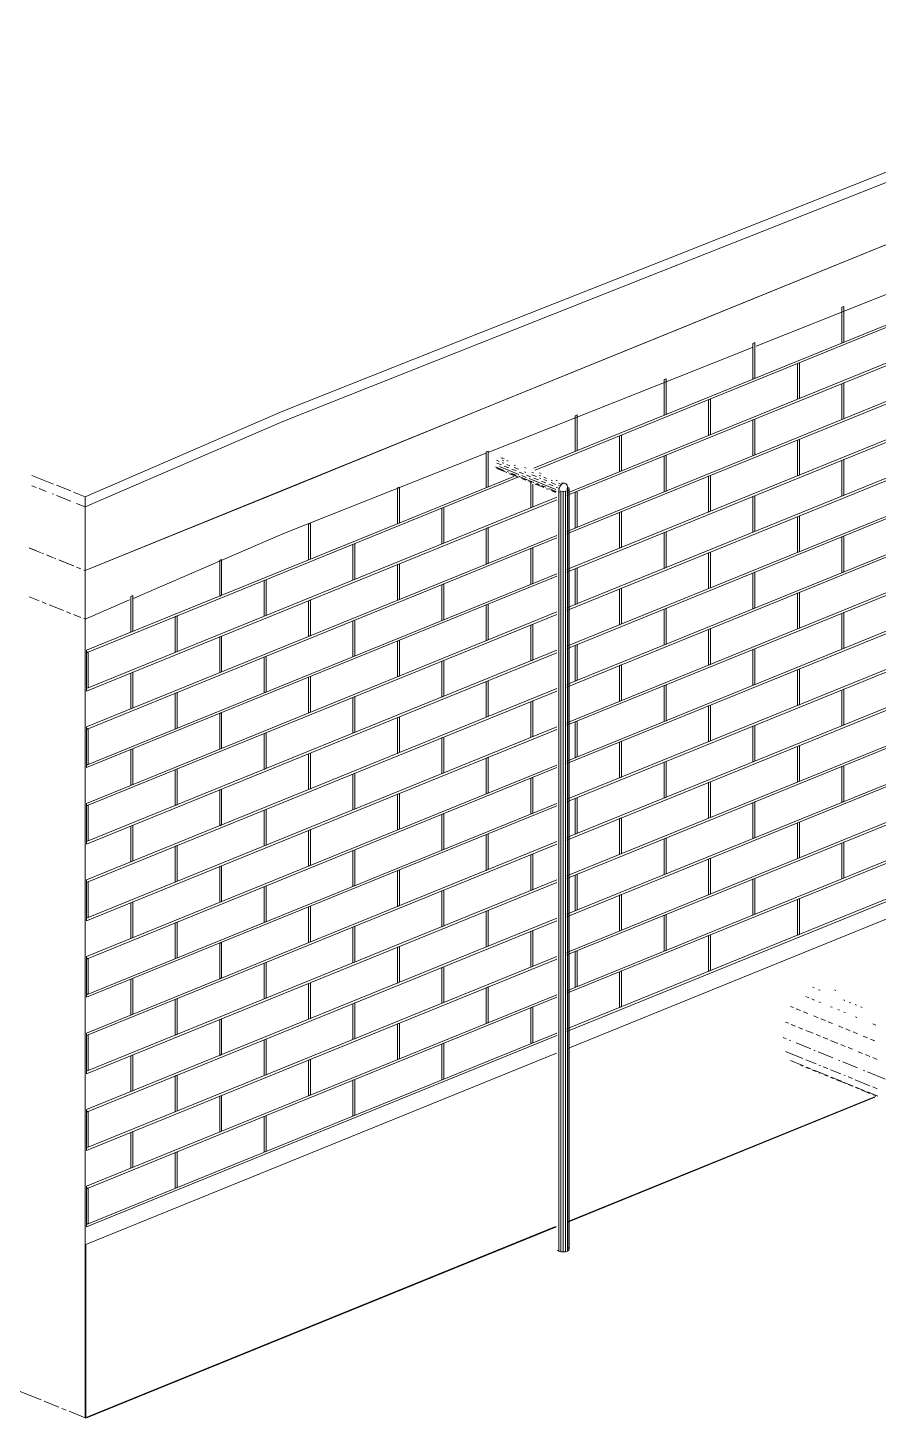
# Paper-space layout '01 Plan and 3D' of a CAD drawing. Header units: millimetres. Extents: x 5 to 415, y 7 to 290.
# Drawn here: x 258.8 to 295.2, y 42 to 101.5 of the extents above; entities that cross this region are included whole.
import ezdxf

# ---------------------------------------------------------------- set-up
doc = ezdxf.new("R2010")
doc.units = ezdxf.units.MM
doc.layers.add('GEOMETRY', color=7, linetype='Continuous')

# ---------------------------------------------------------------- blocks, each defined once
blk = doc.blocks.new('SHEET_01')
at = {"layer": 'GEOMETRY', "lineweight": 13}
for p, q in [((261.275, 78.269), (321.362, 102.708)), ((321.413, 99.303), (280.475, 82.652)), ((280.536, 82.568), (321.413, 99.194)), ((295.079, 95.135), (303.53, 98.483)), ((321.413, 97.665), (281.886, 81.589)), ((303.53, 98.046), (295.079, 94.698)), ((281.886, 81.479), (321.413, 97.556)), ((321.413, 96.028), (281.886, 79.951)), ((281.886, 79.842), (321.413, 95.918)), ((295.079, 92.018), (303.53, 95.456)), ((286.628, 91.787), (295.079, 95.135)), ((295.079, 94.698), (286.628, 91.35)), ((321.413, 94.39), (281.886, 78.313)), ((281.886, 78.204), (321.413, 94.281)), ((295.079, 89.894), (303.53, 93.242)), ((321.413, 92.752), (281.886, 76.675)), ((281.886, 76.566), (321.413, 92.643)), ((278.177, 88.439), (286.628, 91.787)), ((286.628, 88.581), (295.079, 92.018)), ((286.628, 91.35), (278.177, 88.002)), ((321.413, 91.114), (281.886, 75.038)), ((281.886, 74.928), (321.413, 91.005)), ((289.983, 87.875), (295.079, 89.894)), ((321.413, 89.477), (281.886, 73.4)), ((281.886, 73.291), (321.413, 89.367)), ((293.735, 89.574), (293.651, 89.54)), ((293.651, 89.54), (293.651, 88.011)), ((293.735, 88.046), (293.735, 89.574)), ((269.726, 85.091), (278.177, 88.439)), ((278.177, 85.144), (286.628, 88.581)), ((293.651, 88.011), (293.735, 88.046)), ((278.177, 88.002), (269.726, 84.654)), ((321.413, 87.839), (281.886, 71.762)), ((281.886, 71.653), (321.413, 87.73)), ((286.628, 86.546), (289.859, 87.826)), ((289.932, 88.028), (289.848, 87.993)), ((289.848, 87.993), (289.848, 86.465)), ((289.932, 86.499), (289.932, 88.028)), ((291.834, 87.163), (291.749, 87.129)), ((291.749, 87.129), (291.749, 85.6)), ((291.834, 85.635), (291.834, 87.163)), ((278.55, 83.346), (286.628, 86.546)), ((286.129, 86.481), (286.045, 86.446)), ((286.045, 86.446), (286.045, 84.918)), ((286.129, 84.952), (286.129, 86.481)), ((289.848, 86.465), (289.932, 86.499)), ((293.735, 86.299), (293.651, 86.264)), ((293.651, 86.264), (293.651, 84.736)), ((293.735, 84.77), (293.735, 86.299)), ((321.413, 86.201), (281.886, 70.124)), ((281.886, 70.015), (321.413, 86.092)), ((261.275, 81.435), (269.726, 85.091)), ((269.726, 81.706), (278.177, 85.144)), ((288.031, 85.616), (287.946, 85.582)), ((287.946, 85.582), (287.946, 84.053)), ((288.031, 84.088), (288.031, 85.616)), ((291.749, 85.6), (291.834, 85.635)), ((269.726, 84.654), (261.275, 80.998)), ((321.413, 84.563), (281.886, 68.487)), ((282.326, 84.934), (282.242, 84.9)), ((282.242, 84.9), (282.242, 83.371)), ((282.326, 83.405), (282.326, 84.934)), ((286.045, 84.918), (286.129, 84.952)), ((289.932, 84.752), (289.848, 84.718)), ((289.848, 84.718), (289.848, 83.189)), ((289.932, 83.223), (289.932, 84.752)), ((293.651, 84.736), (293.735, 84.77)), ((281.886, 68.377), (321.413, 84.454)), ((284.228, 84.07), (284.143, 84.035)), ((284.143, 84.035), (284.143, 82.507)), ((284.228, 82.541), (284.228, 84.07)), ((287.946, 84.053), (288.031, 84.088)), ((291.834, 83.888), (291.749, 83.853)), ((291.834, 82.359), (291.834, 83.888)), ((278.177, 83.198), (278.425, 83.297)), ((278.523, 83.387), (278.439, 83.353)), ((278.439, 83.353), (278.439, 81.824)), ((278.523, 81.859), (278.523, 83.387)), ((282.242, 83.371), (282.326, 83.405)), ((291.749, 83.853), (291.749, 82.325)), ((269.726, 79.85), (278.177, 83.198)), ((278.829, 82.714), (279.209, 82.559)), ((278.869, 82.992), (278.996, 82.94)), ((278.892, 82.872), (279.083, 82.794)), ((279.829, 82.387), (279.005, 82.723)), ((279.064, 83.09), (279.128, 83.064)), ((279.12, 82.991), (279.183, 82.965)), ((279.123, 82.889), (279.186, 82.863)), ((279.132, 83.099), (279.196, 83.073)), ((279.135, 83.101), (279.199, 83.075)), ((279.209, 82.743), (279.4, 82.666)), ((279.313, 82.811), (279.44, 82.76)), ((279.318, 82.987), (279.381, 82.961)), ((279.627, 82.785), (279.69, 82.759)), ((321.413, 82.926), (281.886, 66.849)), ((281.886, 66.74), (321.413, 82.816)), ((286.129, 83.205), (286.045, 83.171)), ((286.045, 83.171), (286.045, 81.642)), ((286.129, 81.677), (286.129, 83.205)), ((289.848, 83.189), (289.932, 83.223)), ((293.735, 83.023), (293.651, 82.989)), ((293.651, 82.989), (293.651, 81.46)), ((293.735, 81.495), (293.735, 83.023)), ((258.998, 82.342), (259.921, 81.974)), ((279.615, 82.303), (261.325, 74.864)), ((261.325, 74.754), (279.861, 82.293)), ((278.869, 82.652), (279.313, 82.472)), ((278.93, 82.625), (279.31, 82.47)), ((279.001, 82.635), (279.128, 82.584)), ((279.336, 82.507), (279.4, 82.482)), ((279.437, 82.418), (279.817, 82.264)), ((279.44, 82.42), (279.82, 82.265)), ((279.526, 82.614), (279.716, 82.537)), ((279.526, 82.43), (279.716, 82.353)), ((279.571, 82.403), (279.635, 82.377)), ((279.63, 82.683), (279.82, 82.605)), ((279.843, 82.485), (280.033, 82.408)), ((279.843, 82.301), (280.477, 82.043)), ((279.944, 82.212), (280.134, 82.135)), ((279.947, 82.214), (280.137, 82.137)), ((280.146, 82.258), (279.956, 82.336)), ((280.074, 82.502), (280.137, 82.476)), ((280.078, 82.677), (280.142, 82.652)), ((280.078, 82.197), (280.142, 82.171)), ((280.16, 82.356), (280.35, 82.279)), ((281.414, 81.743), (280.273, 82.207)), ((280.387, 82.476), (280.451, 82.45)), ((280.391, 82.373), (280.581, 82.296)), ((280.477, 82.227), (280.667, 82.15)), ((280.704, 82.347), (280.768, 82.321)), ((280.707, 82.244), (280.771, 82.218)), ((280.72, 82.456), (280.783, 82.43)), ((280.794, 82.098), (280.984, 82.021)), ((280.895, 82.269), (281.021, 82.218)), ((280.898, 82.167), (281.024, 82.115)), ((281.211, 82.14), (281.275, 82.115)), ((281.409, 82.136), (281.473, 82.11)), ((284.143, 82.507), (284.228, 82.541)), ((288.031, 82.341), (287.946, 82.307)), ((287.946, 82.307), (287.946, 80.778)), ((288.031, 80.812), (288.031, 82.341)), ((291.749, 82.325), (291.834, 82.359)), ((258.998, 81.905), (259.182, 81.832)), ((259.305, 81.783), (259.613, 81.66)), ((259.859, 81.562), (259.921, 81.538)), ((260.044, 81.925), (260.659, 81.68)), ((260.782, 81.631), (261.275, 81.435)), ((261.275, 78.269), (269.726, 81.706)), ((274.72, 81.84), (274.636, 81.806)), ((274.636, 81.806), (274.636, 80.277)), ((274.72, 80.312), (274.72, 81.84)), ((278.439, 81.824), (278.523, 81.859)), ((280.261, 82.083), (280.387, 82.032)), ((280.264, 82.085), (280.391, 82.033)), ((280.332, 82.094), (280.395, 82.068)), ((280.34, 82.072), (280.34, 80.96)), ((280.425, 80.994), (280.425, 81.967)), ((280.514, 81.98), (280.895, 81.825)), ((280.517, 81.982), (280.898, 81.827)), ((280.585, 81.991), (280.712, 81.939)), ((280.604, 81.992), (280.667, 81.966)), ((280.794, 81.915), (280.984, 81.837)), ((280.839, 81.888), (280.902, 81.862)), ((281.021, 81.774), (281.085, 81.748)), ((281.024, 81.776), (281.088, 81.75)), ((281.111, 81.969), (281.301, 81.892)), ((281.111, 81.786), (281.428, 81.657)), ((281.215, 82.038), (281.405, 81.961)), ((281.215, 81.698), (281.405, 81.621)), ((281.275, 81.671), (281.402, 81.619)), ((281.346, 81.681), (281.409, 81.656)), ((281.428, 81.841), (281.555, 81.789)), ((281.528, 82.011), (281.655, 81.96)), ((281.531, 81.909), (281.595, 81.883)), ((281.54, 81.691), (281.555, 81.789)), ((281.555, 81.605), (281.54, 81.691)), ((281.626, 81.668), (281.54, 81.691)), ((281.54, 81.691), (281.54, 49.155)), ((281.555, 81.789), (281.595, 81.883)), ((281.595, 81.883), (281.655, 81.96)), ((281.726, 81.66), (281.626, 81.668)), ((281.626, 81.668), (281.626, 49.131)), ((281.655, 81.96), (281.726, 82.007)), ((281.663, 82.033), (281.726, 82.007)), ((281.726, 82.007), (281.797, 82.018)), ((281.827, 81.668), (281.726, 81.66)), ((281.726, 81.66), (281.726, 49.123)), ((281.794, 82.016), (281.858, 81.99)), ((281.797, 82.018), (281.858, 81.99)), ((281.912, 81.691), (281.827, 81.668)), ((281.827, 81.668), (281.827, 49.131)), ((281.835, 81.955), (281.898, 81.929)), ((281.858, 81.99), (281.898, 81.929)), ((281.898, 81.929), (281.912, 81.843)), ((281.912, 81.843), (281.898, 81.745)), ((281.912, 81.843), (281.969, 81.808)), ((281.912, 49.306), (281.912, 81.843)), ((281.969, 81.726), (281.912, 81.691)), ((281.912, 81.691), (281.912, 49.155)), ((281.969, 81.808), (281.969, 49.271)), ((281.969, 81.808), (281.989, 81.767)), ((281.989, 81.767), (281.969, 81.726)), ((281.969, 81.726), (281.969, 49.189)), ((281.989, 81.767), (281.989, 49.23)), ((282.326, 81.658), (282.242, 81.624)), ((282.242, 81.624), (282.242, 80.095)), ((282.326, 80.13), (282.326, 81.658)), ((286.045, 81.642), (286.129, 81.677)), ((260.044, 81.489), (260.659, 81.243)), ((260.905, 81.145), (261.275, 80.998)), ((261.275, 81.435), (261.275, 80.998)), ((261.275, 80.998), (261.275, 76.194)), ((281.457, 81.414), (261.325, 73.226)), ((261.325, 73.117), (281.457, 81.305)), ((276.622, 80.976), (276.537, 80.942)), ((276.537, 80.942), (276.537, 79.413)), ((276.622, 79.447), (276.622, 80.976)), ((280.34, 80.96), (280.425, 80.994)), ((321.413, 81.288), (281.886, 65.211)), ((281.886, 65.102), (321.413, 81.179)), ((289.932, 81.477), (289.848, 81.442)), ((289.848, 81.442), (289.848, 79.914)), ((289.932, 79.948), (289.932, 81.477)), ((293.651, 81.46), (293.735, 81.495)), ((274.636, 80.277), (274.72, 80.312)), ((284.228, 80.794), (284.143, 80.76)), ((284.143, 80.76), (284.143, 79.231)), ((284.228, 79.266), (284.228, 80.794)), ((287.946, 80.778), (288.031, 80.812)), ((291.834, 80.612), (291.749, 80.578)), ((291.749, 80.578), (291.749, 79.049)), ((291.834, 79.084), (291.834, 80.612)), ((281.457, 79.776), (261.325, 71.588)), ((263.296, 77.069), (269.726, 79.85)), ((270.917, 80.294), (270.833, 80.259)), ((270.833, 80.259), (270.833, 78.731)), ((270.917, 78.765), (270.917, 80.294)), ((278.523, 80.112), (278.439, 80.077)), ((278.439, 80.077), (278.439, 78.549)), ((278.523, 78.583), (278.523, 80.112)), ((282.242, 80.095), (282.326, 80.13)), ((286.129, 79.93), (286.045, 79.895)), ((286.045, 79.895), (286.045, 78.367)), ((286.129, 78.401), (286.129, 79.93)), ((289.848, 79.914), (289.932, 79.948)), ((293.735, 79.748), (293.651, 79.713)), ((293.735, 78.219), (293.735, 79.748)), ((258.881, 79.242), (259.188, 79.117)), ((258.892, 79.238), (259.394, 79.034)), ((261.325, 71.479), (281.457, 79.667)), ((272.819, 79.429), (272.734, 79.395)), ((272.734, 79.395), (272.734, 77.866)), ((272.819, 77.901), (272.819, 79.429)), ((276.537, 79.413), (276.622, 79.447)), ((280.425, 79.247), (280.34, 79.213)), ((280.34, 79.213), (280.34, 77.684)), ((280.425, 77.719), (280.425, 79.247)), ((321.413, 79.65), (281.886, 63.573)), ((281.886, 63.464), (321.413, 79.541)), ((284.143, 79.231), (284.228, 79.266)), ((293.651, 79.713), (293.651, 78.185)), ((259.434, 79.018), (259.495, 78.993)), ((259.618, 78.943), (259.925, 78.818)), ((259.644, 78.932), (259.707, 78.906)), ((259.958, 78.804), (260.021, 78.779)), ((260.146, 78.728), (260.773, 78.473)), ((260.17, 78.718), (260.354, 78.643)), ((260.477, 78.593), (260.784, 78.469)), ((267.114, 78.747), (267.03, 78.712)), ((267.03, 78.712), (267.03, 77.184)), ((267.114, 77.218), (267.114, 78.747)), ((270.833, 78.731), (270.917, 78.765)), ((274.72, 78.565), (274.636, 78.53)), ((274.636, 78.53), (274.636, 77.002)), ((274.72, 77.036), (274.72, 78.565)), ((278.439, 78.549), (278.523, 78.583)), ((288.031, 79.065), (287.946, 79.031)), ((287.946, 79.031), (287.946, 77.502)), ((288.031, 77.537), (288.031, 79.065)), ((291.749, 79.049), (291.834, 79.084)), ((260.899, 78.422), (261.087, 78.345)), ((260.907, 78.419), (261.091, 78.344)), ((261.212, 78.294), (261.275, 78.269)), ((261.213, 78.294), (261.275, 78.269)), ((261.275, 78.269), (261.275, 42.02)), ((281.457, 78.138), (261.325, 69.95)), ((261.325, 69.841), (281.457, 78.029)), ((321.413, 78.012), (281.886, 61.936)), ((282.326, 78.383), (282.242, 78.349)), ((282.242, 78.349), (282.242, 76.82)), ((282.326, 76.854), (282.326, 78.383)), ((286.045, 78.367), (286.129, 78.401)), ((289.932, 78.201), (289.848, 78.167)), ((289.848, 78.167), (289.848, 76.638)), ((289.932, 76.672), (289.932, 78.201)), ((293.651, 78.185), (293.735, 78.219)), ((269.016, 77.882), (268.931, 77.848)), ((268.931, 77.848), (268.931, 76.319)), ((269.016, 76.354), (269.016, 77.882)), ((272.734, 77.866), (272.819, 77.901)), ((276.622, 77.7), (276.537, 77.666)), ((276.537, 77.666), (276.537, 76.138)), ((276.622, 76.172), (276.622, 77.7)), ((280.34, 77.684), (280.425, 77.719)), ((281.886, 61.826), (321.413, 77.903)), ((284.228, 77.519), (284.143, 77.484)), ((284.143, 77.484), (284.143, 75.956)), ((284.228, 75.99), (284.228, 77.519)), ((287.946, 77.502), (288.031, 77.537)), ((291.834, 77.337), (291.749, 77.302)), ((291.834, 75.808), (291.834, 77.337)), ((259.305, 76.978), (258.875, 77.15)), ((259.613, 76.856), (259.428, 76.929)), ((260.352, 76.562), (259.736, 76.807)), ((261.275, 76.194), (263.173, 77.016)), ((263.311, 77.2), (263.227, 77.166)), ((263.227, 77.166), (263.227, 75.637)), ((263.311, 75.671), (263.311, 77.2)), ((267.03, 77.184), (267.114, 77.218)), ((270.917, 77.018), (270.833, 76.984)), ((270.833, 76.984), (270.833, 75.455)), ((270.917, 75.489), (270.917, 77.018)), ((274.636, 77.002), (274.72, 77.036)), ((278.523, 76.836), (278.439, 76.802)), ((278.439, 76.802), (278.439, 75.273)), ((278.523, 75.308), (278.523, 76.836)), ((282.242, 76.82), (282.326, 76.854)), ((291.749, 77.302), (291.749, 75.774)), ((260.659, 76.439), (260.475, 76.513)), ((261.09, 76.268), (260.782, 76.39)), ((261.275, 76.194), (261.213, 76.219)), ((281.457, 76.501), (261.325, 68.313)), ((261.325, 68.203), (281.457, 76.391)), ((265.213, 76.336), (265.128, 76.301)), ((265.128, 76.301), (265.128, 74.773)), ((265.213, 74.807), (265.213, 76.336)), ((268.931, 76.319), (269.016, 76.354)), ((272.819, 76.154), (272.734, 76.119)), ((272.819, 74.625), (272.819, 76.154)), ((276.537, 76.138), (276.622, 76.172)), ((321.413, 76.375), (281.886, 60.298)), ((281.886, 60.189), (321.413, 76.265)), ((286.129, 76.654), (286.045, 76.62)), ((286.045, 76.62), (286.045, 75.091)), ((286.129, 75.126), (286.129, 76.654)), ((289.848, 76.638), (289.932, 76.672)), ((293.735, 76.472), (293.651, 76.438)), ((293.651, 76.438), (293.651, 74.909)), ((293.735, 74.944), (293.735, 76.472)), ((263.227, 75.637), (263.311, 75.671)), ((272.734, 76.119), (272.734, 74.591)), ((280.425, 75.972), (280.34, 75.937)), ((280.34, 75.937), (280.34, 74.409)), ((280.425, 74.443), (280.425, 75.972)), ((284.143, 75.956), (284.228, 75.99)), ((288.031, 75.79), (287.946, 75.756)), ((287.946, 75.756), (287.946, 74.227)), ((288.031, 74.261), (288.031, 75.79)), ((291.749, 75.774), (291.834, 75.808)), ((267.114, 75.471), (267.03, 75.437)), ((267.03, 75.437), (267.03, 73.908)), ((267.114, 73.943), (267.114, 75.471)), ((270.833, 75.455), (270.917, 75.489)), ((274.72, 75.289), (274.636, 75.255)), ((274.636, 75.255), (274.636, 73.726)), ((274.72, 73.761), (274.72, 75.289)), ((278.439, 75.273), (278.523, 75.308)), ((282.326, 75.107), (282.242, 75.073)), ((282.242, 75.073), (282.242, 73.544)), ((282.326, 73.579), (282.326, 75.107)), ((286.045, 75.091), (286.129, 75.126)), ((261.325, 74.864), (261.325, 74.754)), ((281.457, 74.863), (261.325, 66.675)), ((261.41, 74.789), (261.325, 74.754)), ((261.325, 66.566), (281.457, 74.754)), ((261.325, 74.754), (261.325, 73.226)), ((261.41, 73.26), (261.41, 74.789)), ((265.128, 74.773), (265.213, 74.807)), ((269.016, 74.607), (268.931, 74.572)), ((268.931, 74.572), (268.931, 73.044)), ((269.016, 73.078), (269.016, 74.607)), ((272.734, 74.591), (272.819, 74.625)), ((276.622, 74.425), (276.537, 74.391)), ((276.537, 74.391), (276.537, 72.862)), ((276.622, 72.896), (276.622, 74.425)), ((280.34, 74.409), (280.425, 74.443)), ((321.413, 74.737), (281.886, 58.66)), ((281.886, 58.551), (321.413, 74.628)), ((289.932, 74.926), (289.848, 74.891)), ((289.848, 74.891), (289.848, 73.363)), ((289.932, 73.397), (289.932, 74.926)), ((293.651, 74.909), (293.735, 74.944)), ((263.311, 73.924), (263.227, 73.89)), ((263.227, 73.89), (263.227, 72.361)), ((263.311, 72.396), (263.311, 73.924)), ((267.03, 73.908), (267.114, 73.943)), ((321.396, 73.87), (281.931, 57.819)), ((284.228, 74.243), (284.143, 74.209)), ((284.143, 74.209), (284.143, 72.68)), ((284.228, 72.715), (284.228, 74.243)), ((287.946, 74.227), (288.031, 74.261)), ((291.834, 74.061), (291.749, 74.027)), ((291.749, 74.027), (291.749, 72.498)), ((291.834, 72.533), (291.834, 74.061)), ((261.325, 73.226), (261.41, 73.26)), ((261.325, 73.226), (261.325, 73.117)), ((281.457, 73.225), (261.325, 65.037)), ((270.917, 73.742), (270.833, 73.708)), ((270.833, 73.708), (270.833, 72.18)), ((270.917, 72.214), (270.917, 73.742)), ((274.636, 73.726), (274.72, 73.761)), ((278.523, 73.561), (278.439, 73.526)), ((278.439, 73.526), (278.439, 71.998)), ((278.523, 72.032), (278.523, 73.561)), ((282.242, 73.544), (282.326, 73.579)), ((286.129, 73.379), (286.045, 73.344)), ((286.045, 73.344), (286.045, 71.816)), ((286.129, 71.85), (286.129, 73.379)), ((289.848, 73.363), (289.932, 73.397)), ((293.735, 73.197), (293.651, 73.162)), ((293.735, 71.668), (293.735, 73.197)), ((261.325, 64.928), (281.457, 73.116)), ((265.213, 73.06), (265.128, 73.026)), ((265.128, 73.026), (265.128, 71.497)), ((265.213, 71.531), (265.213, 73.06)), ((268.931, 73.044), (269.016, 73.078)), ((272.819, 72.878), (272.734, 72.844)), ((272.734, 72.844), (272.734, 71.315)), ((272.819, 71.35), (272.819, 72.878)), ((276.537, 72.862), (276.622, 72.896)), ((280.425, 72.696), (280.34, 72.662)), ((280.34, 72.662), (280.34, 71.133)), ((280.425, 71.168), (280.425, 72.696)), ((284.143, 72.68), (284.228, 72.715)), ((293.651, 73.162), (293.651, 71.634)), ((263.227, 72.361), (263.311, 72.396)), ((267.114, 72.196), (267.03, 72.161)), ((267.03, 72.161), (267.03, 70.633)), ((267.114, 70.667), (267.114, 72.196)), ((270.833, 72.18), (270.917, 72.214)), ((274.72, 72.014), (274.636, 71.979)), ((274.72, 70.485), (274.72, 72.014)), ((278.439, 71.998), (278.523, 72.032)), ((288.031, 72.514), (287.946, 72.48)), ((287.946, 72.48), (287.946, 70.951)), ((288.031, 70.986), (288.031, 72.514)), ((291.749, 72.498), (291.834, 72.533)), ((261.325, 71.588), (261.325, 71.479)), ((281.457, 71.587), (261.325, 63.399)), ((261.41, 71.513), (261.325, 71.479)), ((261.325, 71.479), (261.325, 69.95)), ((261.325, 63.29), (281.457, 71.478)), ((261.41, 69.985), (261.41, 71.513)), ((265.128, 71.497), (265.213, 71.531)), ((274.636, 71.979), (274.636, 70.451)), ((282.326, 71.832), (282.242, 71.798)), ((282.242, 71.798), (282.242, 70.269)), ((282.326, 70.303), (282.326, 71.832)), ((286.045, 71.816), (286.129, 71.85)), ((289.932, 71.65), (289.848, 71.616)), ((289.848, 71.616), (289.848, 70.087)), ((289.932, 70.121), (289.932, 71.65)), ((293.651, 71.634), (293.735, 71.668)), ((269.016, 71.331), (268.931, 71.297)), ((268.931, 71.297), (268.931, 69.768)), ((269.016, 69.803), (269.016, 71.331)), ((272.734, 71.315), (272.819, 71.35)), ((276.622, 71.149), (276.537, 71.115)), ((276.537, 71.115), (276.537, 69.587)), ((276.622, 69.621), (276.622, 71.149)), ((280.34, 71.133), (280.425, 71.168)), ((284.228, 70.968), (284.143, 70.933)), ((284.143, 70.933), (284.143, 69.405)), ((284.228, 69.439), (284.228, 70.968)), ((287.946, 70.951), (288.031, 70.986)), ((263.311, 70.649), (263.227, 70.615)), ((263.227, 70.615), (263.227, 69.086)), ((263.311, 69.12), (263.311, 70.649)), ((267.03, 70.633), (267.114, 70.667)), ((270.917, 70.467), (270.833, 70.433)), ((270.833, 70.433), (270.833, 68.904)), ((270.917, 68.938), (270.917, 70.467)), ((274.636, 70.451), (274.72, 70.485)), ((278.523, 70.285), (278.439, 70.251)), ((278.439, 70.251), (278.439, 68.722)), ((278.523, 68.757), (278.523, 70.285)), ((282.242, 70.269), (282.326, 70.303)), ((291.834, 70.786), (291.749, 70.751)), ((291.749, 70.751), (291.749, 69.223)), ((291.834, 69.257), (291.834, 70.786)), ((261.325, 69.95), (261.41, 69.985)), ((281.457, 69.95), (261.325, 61.762)), ((261.325, 69.95), (261.325, 69.841)), ((261.325, 61.652), (281.457, 69.84)), ((265.213, 69.785), (265.128, 69.75)), ((265.128, 69.75), (265.128, 68.222)), ((265.213, 68.256), (265.213, 69.785)), ((268.931, 69.768), (269.016, 69.803)), ((276.537, 69.587), (276.622, 69.621)), ((286.129, 70.103), (286.045, 70.069)), ((286.045, 70.069), (286.045, 68.54)), ((286.129, 68.575), (286.129, 70.103)), ((289.848, 70.087), (289.932, 70.121)), ((293.735, 69.921), (293.651, 69.887)), ((293.651, 69.887), (293.651, 68.358)), ((293.735, 68.393), (293.735, 69.921)), ((263.227, 69.086), (263.311, 69.12)), ((272.819, 69.603), (272.734, 69.568)), ((272.734, 69.568), (272.734, 68.04)), ((272.819, 68.074), (272.819, 69.603)), ((280.425, 69.421), (280.34, 69.386)), ((280.34, 69.386), (280.34, 67.858)), ((280.425, 67.892), (280.425, 69.421)), ((284.143, 69.405), (284.228, 69.439)), ((288.031, 69.239), (287.946, 69.205)), ((287.946, 69.205), (287.946, 67.676)), ((288.031, 67.71), (288.031, 69.239)), ((291.749, 69.223), (291.834, 69.257)), ((267.114, 68.92), (267.03, 68.886)), ((267.03, 68.886), (267.03, 67.357)), ((267.114, 67.392), (267.114, 68.92)), ((270.833, 68.904), (270.917, 68.938)), ((274.72, 68.738), (274.636, 68.704)), ((274.636, 68.704), (274.636, 67.175)), ((274.72, 67.21), (274.72, 68.738)), ((278.439, 68.722), (278.523, 68.757)), ((282.326, 68.556), (282.242, 68.522)), ((282.242, 68.522), (282.242, 66.993)), ((282.326, 67.028), (282.326, 68.556)), ((286.045, 68.54), (286.129, 68.575)), ((261.325, 68.313), (261.325, 68.203)), ((281.457, 68.312), (261.325, 60.124)), ((261.41, 68.238), (261.325, 68.203)), ((261.325, 60.015), (281.457, 68.203)), ((261.325, 68.203), (261.325, 66.675)), ((261.41, 66.709), (261.41, 68.238)), ((265.128, 68.222), (265.213, 68.256)), ((269.016, 68.056), (268.931, 68.021)), ((268.931, 68.021), (268.931, 66.493)), ((269.016, 66.527), (269.016, 68.056)), ((272.734, 68.04), (272.819, 68.074)), ((276.622, 67.874), (276.537, 67.84)), ((276.537, 67.84), (276.537, 66.311)), ((276.622, 66.345), (276.622, 67.874)), ((280.34, 67.858), (280.425, 67.892)), ((289.932, 68.375), (289.848, 68.34)), ((289.848, 68.34), (289.848, 66.812)), ((289.932, 66.846), (289.932, 68.375)), ((293.651, 68.358), (293.735, 68.393)), ((263.311, 67.373), (263.227, 67.339)), ((263.227, 67.339), (263.227, 65.81)), ((263.311, 65.845), (263.311, 67.373)), ((267.03, 67.357), (267.114, 67.392)), ((284.228, 67.692), (284.143, 67.658)), ((284.143, 67.658), (284.143, 66.129)), ((284.228, 66.164), (284.228, 67.692)), ((287.946, 67.676), (288.031, 67.71)), ((291.834, 67.51), (291.749, 67.476)), ((291.749, 67.476), (291.749, 65.947)), ((291.834, 65.982), (291.834, 67.51)), ((261.325, 66.675), (261.41, 66.709)), ((261.325, 66.675), (261.325, 66.566)), ((281.457, 66.674), (261.325, 58.486)), ((270.917, 67.191), (270.833, 67.157)), ((270.833, 67.157), (270.833, 65.629)), ((270.917, 65.663), (270.917, 67.191)), ((274.636, 67.175), (274.72, 67.21)), ((278.523, 67.01), (278.439, 66.975)), ((278.439, 66.975), (278.439, 65.447)), ((278.523, 65.481), (278.523, 67.01)), ((282.242, 66.993), (282.326, 67.028)), ((286.129, 66.828), (286.045, 66.793)), ((286.045, 66.793), (286.045, 65.265)), ((286.129, 65.299), (286.129, 66.828)), ((289.848, 66.812), (289.932, 66.846)), ((293.735, 66.646), (293.651, 66.611)), ((293.735, 65.117), (293.735, 66.646)), ((261.325, 58.377), (281.457, 66.565)), ((265.213, 66.509), (265.128, 66.475)), ((265.128, 66.475), (265.128, 64.946)), ((265.213, 64.98), (265.213, 66.509)), ((268.931, 66.493), (269.016, 66.527)), ((272.819, 66.327), (272.734, 66.293)), ((272.734, 66.293), (272.734, 64.764)), ((272.819, 64.799), (272.819, 66.327)), ((276.537, 66.311), (276.622, 66.345)), ((280.425, 66.145), (280.34, 66.111)), ((280.34, 66.111), (280.34, 64.582)), ((280.425, 64.617), (280.425, 66.145)), ((284.143, 66.129), (284.228, 66.164)), ((293.651, 66.611), (293.651, 65.083)), ((263.227, 65.81), (263.311, 65.845)), ((267.114, 65.645), (267.03, 65.61)), ((267.03, 65.61), (267.03, 64.082)), ((267.114, 64.116), (267.114, 65.645)), ((270.833, 65.629), (270.917, 65.663)), ((274.72, 65.463), (274.636, 65.428)), ((274.72, 63.934), (274.72, 65.463)), ((278.439, 65.447), (278.523, 65.481)), ((288.031, 65.963), (287.946, 65.929)), ((287.946, 65.929), (287.946, 64.4)), ((288.031, 64.435), (288.031, 65.963)), ((291.749, 65.947), (291.834, 65.982)), ((261.325, 65.037), (261.325, 64.928)), ((281.457, 65.036), (261.325, 56.848)), ((261.41, 64.962), (261.325, 64.928)), ((261.325, 64.928), (261.325, 63.399)), ((261.325, 56.739), (281.457, 64.927)), ((261.41, 63.434), (261.41, 64.962)), ((265.128, 64.946), (265.213, 64.98)), ((274.636, 65.428), (274.636, 63.9)), ((282.326, 65.281), (282.242, 65.247)), ((282.242, 65.247), (282.242, 63.718)), ((282.326, 63.752), (282.326, 65.281)), ((286.045, 65.265), (286.129, 65.299)), ((289.932, 65.099), (289.848, 65.065)), ((289.848, 65.065), (289.848, 63.536)), ((289.932, 63.57), (289.932, 65.099)), ((293.651, 65.083), (293.735, 65.117)), ((269.016, 64.78), (268.931, 64.746)), ((268.931, 64.746), (268.931, 63.217)), ((269.016, 63.252), (269.016, 64.78)), ((272.734, 64.764), (272.819, 64.799)), ((276.622, 64.598), (276.537, 64.564)), ((276.537, 64.564), (276.537, 63.036)), ((276.622, 63.07), (276.622, 64.598)), ((280.34, 64.582), (280.425, 64.617)), ((284.228, 64.417), (284.143, 64.382)), ((284.143, 64.382), (284.143, 62.854)), ((284.228, 62.888), (284.228, 64.417)), ((287.946, 64.4), (288.031, 64.435)), ((263.311, 64.098), (263.227, 64.063)), ((263.227, 64.063), (263.227, 62.535)), ((263.311, 62.569), (263.311, 64.098)), ((267.03, 64.082), (267.114, 64.116)), ((270.917, 63.916), (270.833, 63.882)), ((270.833, 63.882), (270.833, 62.353)), ((270.917, 62.387), (270.917, 63.916)), ((274.636, 63.9), (274.72, 63.934)), ((278.523, 63.734), (278.439, 63.7)), ((278.439, 63.7), (278.439, 62.171)), ((278.523, 62.206), (278.523, 63.734)), ((282.242, 63.718), (282.326, 63.752)), ((291.834, 64.235), (291.749, 64.2)), ((291.749, 64.2), (291.749, 62.672)), ((291.834, 62.706), (291.834, 64.235)), ((261.325, 63.399), (261.41, 63.434)), ((281.457, 63.399), (261.325, 55.211)), ((261.325, 63.399), (261.325, 63.29)), ((261.325, 55.101), (281.457, 63.289)), ((265.213, 63.234), (265.128, 63.199)), ((265.128, 63.199), (265.128, 61.671)), ((265.213, 61.705), (265.213, 63.234)), ((268.931, 63.217), (269.016, 63.252)), ((276.537, 63.036), (276.622, 63.07)), ((286.129, 63.552), (286.045, 63.518)), ((286.045, 63.518), (286.045, 61.989)), ((286.129, 62.024), (286.129, 63.552)), ((289.848, 63.536), (289.932, 63.57)), ((263.227, 62.535), (263.311, 62.569)), ((272.819, 63.052), (272.734, 63.017)), ((272.734, 63.017), (272.734, 61.489)), ((272.819, 61.523), (272.819, 63.052)), ((280.425, 62.87), (280.34, 62.835)), ((280.34, 62.835), (280.34, 61.307)), ((280.425, 61.341), (280.425, 62.87)), ((284.143, 62.854), (284.228, 62.888)), ((288.031, 62.688), (287.946, 62.654)), ((287.946, 62.654), (287.946, 61.125)), ((288.031, 61.159), (288.031, 62.688)), ((291.749, 62.672), (291.834, 62.706)), ((267.114, 62.369), (267.03, 62.335)), ((267.03, 62.335), (267.03, 60.806)), ((267.114, 60.841), (267.114, 62.369)), ((270.833, 62.353), (270.917, 62.387)), ((274.72, 62.187), (274.636, 62.153)), ((274.636, 62.153), (274.636, 60.624)), ((274.72, 60.659), (274.72, 62.187)), ((278.439, 62.171), (278.523, 62.206)), ((282.326, 62.005), (282.242, 61.971)), ((282.242, 61.971), (282.242, 60.442)), ((282.326, 60.477), (282.326, 62.005)), ((286.045, 61.989), (286.129, 62.024)), ((261.325, 61.762), (261.325, 61.652)), ((281.457, 61.761), (261.325, 53.573)), ((261.41, 61.687), (261.325, 61.652)), ((261.325, 53.464), (281.457, 61.652)), ((261.325, 61.652), (261.325, 60.124)), ((261.41, 60.158), (261.41, 61.687)), ((265.128, 61.671), (265.213, 61.705)), ((269.016, 61.505), (268.931, 61.47)), ((268.931, 61.47), (268.931, 59.942)), ((269.016, 59.976), (269.016, 61.505)), ((272.734, 61.489), (272.819, 61.523)), ((276.622, 61.323), (276.537, 61.289)), ((276.537, 61.289), (276.537, 59.76)), ((276.622, 59.794), (276.622, 61.323)), ((280.34, 61.307), (280.425, 61.341)), ((263.311, 60.822), (263.227, 60.788)), ((263.227, 60.788), (263.227, 59.259)), ((263.311, 59.294), (263.311, 60.822)), ((267.03, 60.806), (267.114, 60.841)), ((284.228, 61.141), (284.143, 61.107)), ((284.143, 61.107), (284.143, 59.578)), ((284.228, 59.613), (284.228, 61.141)), ((287.946, 61.125), (288.031, 61.159)), ((261.325, 60.124), (261.41, 60.158)), ((261.325, 60.124), (261.325, 60.015)), ((281.457, 60.123), (261.325, 51.935)), ((270.917, 60.64), (270.833, 60.606)), ((270.833, 60.606), (270.833, 59.078)), ((270.917, 59.112), (270.917, 60.64)), ((274.636, 60.624), (274.72, 60.659)), ((278.523, 60.459), (278.439, 60.424)), ((278.439, 60.424), (278.439, 58.896)), ((278.523, 58.93), (278.523, 60.459)), ((282.242, 60.442), (282.326, 60.477)), ((292.41, 60.442), (292.472, 60.416)), ((292.659, 60.34), (292.722, 60.315)), ((293.331, 60.337), (293.394, 60.312)), ((261.325, 51.826), (281.457, 60.014)), ((265.213, 59.958), (265.128, 59.924)), ((265.128, 59.924), (265.128, 58.395)), ((265.213, 58.429), (265.213, 59.958)), ((268.931, 59.942), (269.016, 59.976)), ((272.819, 59.776), (272.734, 59.742)), ((272.734, 59.742), (272.734, 58.213)), ((272.819, 58.248), (272.819, 59.776)), ((276.537, 59.76), (276.622, 59.794)), ((280.425, 59.594), (280.34, 59.56)), ((280.34, 59.56), (280.34, 58.031)), ((280.425, 58.066), (280.425, 59.594)), ((284.143, 59.578), (284.228, 59.613)), ((291.452, 59.623), (291.576, 59.572)), ((291.701, 59.521), (291.887, 59.445)), ((292.112, 60.044), (292.236, 59.993)), ((292.361, 59.942), (292.486, 59.892)), ((292.672, 59.816), (292.735, 59.79)), ((293.171, 59.613), (293.233, 59.588)), ((293.718, 59.91), (293.78, 59.884)), ((293.967, 59.808), (294.029, 59.783)), ((294.216, 59.707), (294.278, 59.682)), ((294.465, 59.606), (294.527, 59.581)), ((263.227, 59.259), (263.311, 59.294)), ((267.114, 59.094), (267.03, 59.059)), ((267.03, 59.059), (267.03, 57.531)), ((267.114, 57.565), (267.114, 59.094)), ((270.833, 59.078), (270.917, 59.112)), ((274.72, 58.912), (274.636, 58.877)), ((274.72, 57.383), (274.72, 58.912)), ((278.439, 58.896), (278.523, 58.93)), ((291.239, 58.954), (291.364, 58.904)), ((292.012, 59.395), (292.199, 59.319)), ((292.448, 59.217), (292.635, 59.142)), ((292.759, 59.091), (292.946, 59.015)), ((293.071, 58.964), (293.257, 58.888)), ((293.482, 59.487), (293.544, 59.461)), ((293.731, 59.385), (293.793, 59.36)), ((294.229, 59.183), (294.291, 59.157)), ((261.325, 58.486), (261.325, 58.377)), ((281.457, 58.485), (261.325, 50.297)), ((261.41, 58.411), (261.325, 58.377)), ((261.325, 58.377), (261.325, 56.848)), ((261.325, 50.188), (281.457, 58.376)), ((261.41, 56.883), (261.41, 58.411)), ((265.128, 58.395), (265.213, 58.429)), ((274.636, 58.877), (274.636, 57.349)), ((291.488, 58.853), (291.675, 58.777)), ((291.799, 58.726), (291.986, 58.65)), ((292.111, 58.6), (292.422, 58.473)), ((292.547, 58.422), (292.734, 58.346)), ((293.507, 58.787), (293.693, 58.711)), ((293.818, 58.66), (294.005, 58.584)), ((294.129, 58.534), (294.316, 58.458)), ((294.565, 58.356), (294.752, 58.28)), ((294.976, 58.879), (295.101, 58.828)), ((269.016, 58.229), (268.931, 58.195)), ((268.931, 58.195), (268.931, 56.666)), ((269.016, 56.701), (269.016, 58.229)), ((272.734, 58.213), (272.819, 58.248)), ((276.622, 58.047), (276.537, 58.013)), ((276.537, 58.013), (276.537, 56.485)), ((276.622, 56.519), (276.622, 58.047)), ((280.34, 58.031), (280.425, 58.066)), ((291.267, 58.238), (291.143, 58.288)), ((291.454, 58.162), (291.392, 58.187)), ((292.326, 57.807), (291.703, 58.06)), ((292.513, 57.731), (292.45, 57.756)), ((292.858, 58.296), (293.045, 58.22)), ((293.169, 58.169), (293.481, 58.043)), ((293.605, 57.992), (293.792, 57.916)), ((293.917, 57.865), (294.104, 57.789)), ((294.876, 58.23), (295.063, 58.154)), ((281.44, 57.619), (261.309, 49.431)), ((263.311, 57.547), (263.227, 57.512)), ((263.227, 57.512), (263.227, 55.984)), ((263.311, 56.018), (263.311, 57.547)), ((267.03, 57.531), (267.114, 57.565)), ((270.917, 57.365), (270.833, 57.331)), ((270.833, 57.331), (270.833, 55.802)), ((270.917, 55.836), (270.917, 57.365)), ((274.636, 57.349), (274.72, 57.383)), ((291.239, 57.701), (291.986, 57.397)), ((291.452, 57.307), (292.012, 57.079)), ((291.863, 57.119), (291.987, 57.068)), ((292.111, 57.346), (292.547, 57.169)), ((293.26, 57.427), (292.637, 57.68)), ((292.671, 57.118), (292.734, 57.093)), ((293.571, 57.301), (293.509, 57.326)), ((294.318, 56.997), (293.696, 57.25)), ((294.353, 57.688), (294.539, 57.612)), ((294.664, 57.561), (294.851, 57.485)), ((294.975, 57.435), (295.162, 57.359)), ((261.325, 56.848), (261.41, 56.883)), ((261.325, 56.848), (261.325, 56.739)), ((265.213, 56.683), (265.128, 56.648)), ((265.128, 56.648), (265.128, 55.12)), ((265.213, 55.154), (265.213, 56.683)), ((268.931, 56.666), (269.016, 56.701)), ((276.537, 56.485), (276.622, 56.519)), ((292.112, 57.018), (292.236, 56.967)), ((292.137, 57.028), (292.323, 56.952)), ((292.361, 56.916), (292.548, 56.84)), ((292.448, 56.901), (293.071, 56.648)), ((292.672, 56.79), (292.735, 56.764)), ((292.858, 57.042), (293.045, 56.966)), ((292.921, 56.688), (293.046, 56.638)), ((293.169, 56.916), (293.605, 56.738)), ((293.171, 56.587), (293.295, 56.536)), ((293.195, 56.597), (293.631, 56.42)), ((293.73, 56.688), (293.792, 56.662)), ((293.917, 56.612), (294.104, 56.536)), ((294.63, 56.87), (294.567, 56.895)), ((295.502, 56.515), (294.754, 56.819)), ((263.227, 55.984), (263.311, 56.018)), ((272.819, 56.501), (272.734, 56.466)), ((272.734, 56.466), (272.734, 54.938)), ((272.819, 54.972), (272.819, 56.501)), ((293.42, 56.486), (293.793, 56.334)), ((293.756, 56.369), (294.129, 56.218)), ((293.918, 56.283), (294.105, 56.207)), ((294.228, 56.485), (294.851, 56.232)), ((294.229, 56.156), (294.354, 56.106)), ((294.254, 56.167), (294.627, 56.015)), ((294.478, 56.055), (294.852, 55.903)), ((294.752, 55.964), (295.188, 55.787)), ((294.975, 56.181), (295.162, 56.105)), ((267.114, 55.818), (267.03, 55.784)), ((267.03, 55.784), (267.03, 54.255)), ((267.114, 54.29), (267.114, 55.818)), ((270.833, 55.802), (270.917, 55.836)), ((295.093, 55.775), (281.897, 50.408)), ((281.931, 50.394), (295.065, 55.736)), ((294.976, 55.852), (295.101, 55.802)), ((261.325, 55.211), (261.325, 55.101)), ((261.41, 55.136), (261.325, 55.101)), ((261.325, 55.101), (261.325, 53.573)), ((261.41, 53.607), (261.41, 55.136)), ((265.128, 55.12), (265.213, 55.154)), ((269.016, 54.954), (268.931, 54.919)), ((268.931, 54.919), (268.931, 53.391)), ((269.016, 53.425), (269.016, 54.954)), ((272.734, 54.938), (272.819, 54.972)), ((263.311, 54.271), (263.227, 54.237)), ((263.227, 54.237), (263.227, 52.708)), ((263.311, 52.743), (263.311, 54.271)), ((267.03, 54.255), (267.114, 54.29)), ((261.325, 53.573), (261.41, 53.607)), ((261.325, 53.573), (261.325, 53.464)), ((265.213, 53.407), (265.128, 53.373)), ((265.128, 53.373), (265.128, 51.844)), ((265.213, 51.878), (265.213, 53.407)), ((268.931, 53.391), (269.016, 53.425)), ((263.227, 52.708), (263.311, 52.743)), ((261.325, 51.935), (261.325, 51.826)), ((261.41, 51.86), (261.325, 51.826)), ((261.325, 51.826), (261.325, 50.297)), ((261.41, 50.332), (261.41, 51.86)), ((265.128, 51.844), (265.213, 51.878)), ((281.406, 50.208), (261.275, 42.02)), ((261.309, 42.006), (281.44, 50.194)), ((261.325, 50.297), (261.41, 50.332)), ((261.325, 50.297), (261.325, 50.188)), ((261.309, 49.431), (261.309, 42.006)), ((281.483, 49.189), (281.54, 49.155)), ((281.54, 49.155), (281.626, 49.131)), ((281.626, 49.131), (281.726, 49.123)), ((281.726, 49.123), (281.827, 49.131)), ((281.827, 49.131), (281.912, 49.155)), ((281.969, 49.271), (281.912, 49.306)), ((281.912, 49.155), (281.969, 49.189)), ((281.989, 49.23), (281.969, 49.271)), ((281.969, 49.189), (281.989, 49.23)), ((259.394, 42.785), (258.453, 43.168)), ((260.146, 42.479), (259.519, 42.734)), ((260.46, 42.351), (260.272, 42.428)), ((261.275, 42.02), (260.585, 42.3))]:
    blk.add_line(p, q, dxfattribs=at)

psp = doc.layouts.new('01 Plan and 3D')

# ---------------------------------------------------------------- block references
psp.add_blockref('SHEET_01', (0, 0))

doc.saveas('drawing.dxf')
